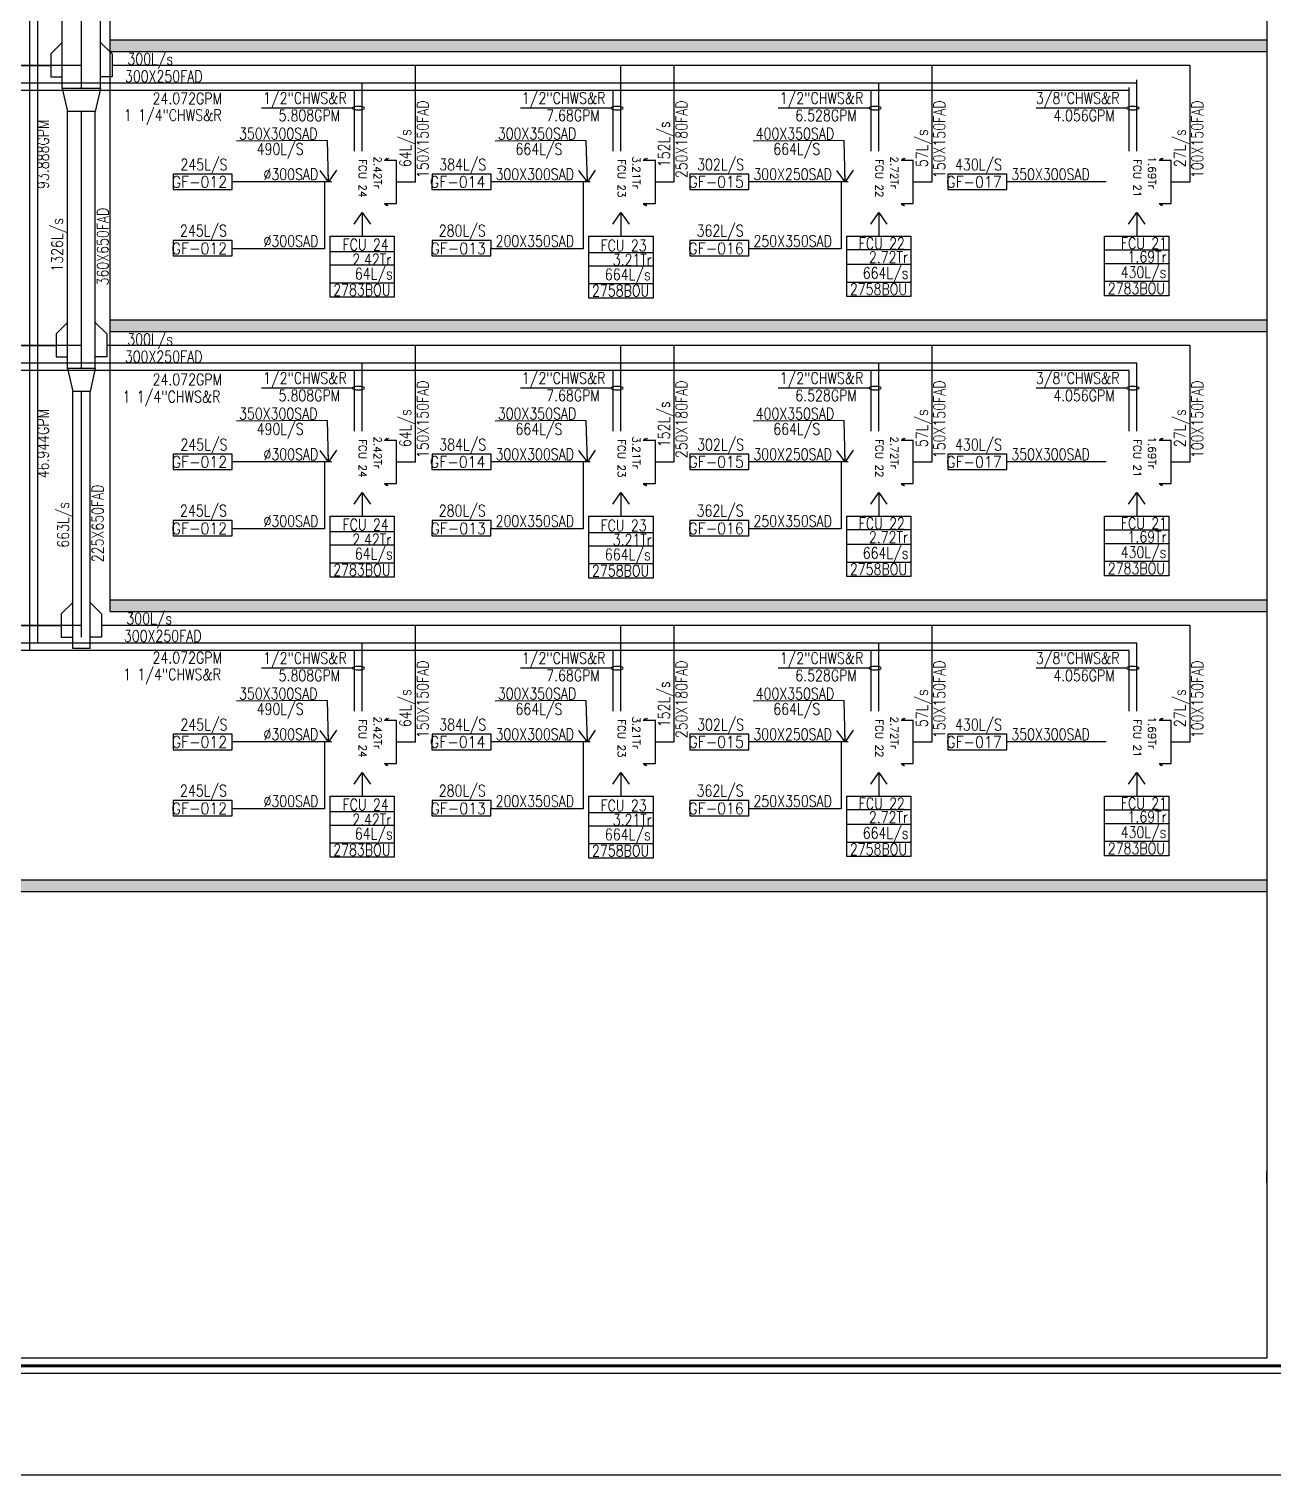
# Model space of a CAD drawing. Header units: millimetres. Extents: x -1288794 to 2153086, y -2701644 to -1428868.
# Drawn here: x 1754159 to 1770379, y -1519494 to -1500643 of the extents above; entities that cross this region are included whole.
import ezdxf

# ---------------------------------------------------------------- set-up
doc = ezdxf.new("R2010")
doc.units = ezdxf.units.MM
doc.header["$LTSCALE"] = 100
for name, color, linetype in [('A-ANNO-TEXT', 8, 'Continuous'), ('A-WALL-FULL', 8, 'Continuous'), ('AC-CHILLED WATER TEXT', 41, 'Continuous'), ('AC-CHR', 60, 'Continuous'), ('AC-CHS', 30, 'Continuous'), ('AC-FAD', 6, 'Continuous'), ('AC-FAD TEXT', 6, 'Continuous'), ('AC-HLTEXT', 100, 'Continuous'), ('AC-SAD', 3, 'Continuous'), ('AC-SAD TEXT', 3, 'Continuous'), ('LOGO LINE', 7, 'Continuous'), ('LOGO1LINE', 7, 'Continuous')]:
    doc.layers.add(name, color=color, linetype=linetype)
doc.styles.add('ROMAND', font='romand')
doc.styles.add('ROMANS', font='romans.shx', dxfattribs={"width": 0.8})
doc.styles.add('SIMPLEX', font='simplex.shx', dxfattribs={"width": 0.8})
doc.dimstyles.new('100 of DIM2', dxfattribs={"dimscale": 0, "dimtxt": 200, "dimasz": 150, "dimexe": 75, "dimexo": 200, "dimgap": 75, "dimtad": 1, "dimdec": 0, "dimrnd": 5, "dimzin": 0, "dimdsep": 46, "dimtxsty": 'ROMANS', "dimblk": 'ARCHTICK', "dimcen": 100, "dimclrd": 94, "dimclre": 94, "dimclrt": 2, "dimadec": 0, "dimazin": 0, "dimtfac": 1, "dimtdec": 0, "dimtofl": 0, "dimtmove": 2, "dimatfit": 3, "dimldrblk": 'OPEN90', "dimfxl": 75, "dimtolj": 1, "dimtzin": 0, "dimarcsym": 0})

# ---------------------------------------------------------------- blocks, each defined once
blk = doc.blocks.new('A$C14952670')
at = {"layer": 'AC-FAD', "linetype": 'ByBlock'}
for p, q in [((29, 136), (0, 105)), ((30, 159), (1, 128)), ((30, 0), (30, 159)), ((589, 0), (30, 0)), ((589, 159), (589, 0)), ((589, 159), (619, 129)), ((589, 144), (619, 114))]:
    blk.add_line(p, q, dxfattribs=at)
blk = doc.blocks.new('_ArchTick')
at = {"color": 0, "linetype": 'ByBlock', "const_width": 0.15}
blk.add_lwpolyline([(-0.5, -0.5), (0.5, 0.5)], dxfattribs=at)

msp = doc.modelspace()

# ---------------------------------------------------------------- hatches: boundary and pattern name
at = {"layer": 'A-WALL-FULL', "true_color": 0xf26722}
h = msp.add_hatch(dxfattribs=at)
h.set_pattern_fill('AR-CONC', color=30)
h.set_pattern_definition([(50, (0, 14750), (182.184669, -15.939086), [19.05, -209.55]), (355, (0, 14750), (-35.243421, 191.056845), [15.24, -167.640584]), (100.451445, (15.18, 14748.67), (146.941247, 175.117752), [16.190009, -178.090245]), (46.1842, (0, 14800.8), (271.07904, -42.042328), [28.575, -314.325]), (96.635558, (22.6, 14797.3), (237.404134, 247.426125), [24.285023, -267.135608]), (351.184151, (0, 14800.8), (237.404134, 247.426125), [22.859967, -251.459732]), (21, (25.4, 14788.1), (151.614391, -102.265198), [19.05, -209.55]), (326, (25.4, 14788.1), (61.802028, 184.187966), [15.24, -167.64]), (71.451445, (38.03, 14779.58), (213.416419, 81.922769), [16.190009, -178.089938]), (37.5, (0, 14750), (3.0886033, 84.5550389), [0, -165.608, 0, -170.18, 0, -168.275]), (7.5, (0, 14750), (66.8196625, 100.1805748), [0, -97.028, 0, -161.798, 0, -64.135]), (327.5, (-56.64, 14750), (135.5905952, -5.728744), [0, -63.5, 0, -198.12, 0, -262.89]), (317.5, (-82.04, 14750), (148.1291814, 25.426491), [0, -82.55, 0, -131.572, 0, -186.69])])
h.paths.add_polyline_path([(1718990.8, -1500935.5), (1718990.8, -1500785.5), (1704697.8, -1500785.5), (1704697.8, -1500935.5)])
h.paths.add_polyline_path([(1755218.3, -1500785.5), (1755218.3, -1500935.5), (1770296.5, -1500935.5), (1770296.5, -1500785.5)])
h.paths.add_polyline_path([(1751078, -1500935.5), (1751078, -1500785.5), (1723660.6, -1500785.5), (1723660.6, -1500935.5)])
h = msp.add_hatch(dxfattribs=at)
h.set_pattern_fill('AR-CONC', color=30)
h.set_pattern_definition([(50, (0, 11100), (182.184669, -15.939086), [19.05, -209.55]), (355, (0, 11100), (-35.243421, 191.056845), [15.24, -167.640584]), (100.451445, (15.18, 11098.67), (146.941247, 175.117752), [16.190009, -178.090245]), (46.1842, (0, 11150.8), (271.07904, -42.042328), [28.575, -314.325]), (96.635558, (22.6, 11147.3), (237.404134, 247.426125), [24.285023, -267.135608]), (351.184151, (0, 11150.8), (237.404134, 247.426125), [22.859967, -251.459732]), (21, (25.4, 11138.1), (151.614391, -102.265198), [19.05, -209.55]), (326, (25.4, 11138.1), (61.802028, 184.187966), [15.24, -167.64]), (71.451445, (38.03, 11129.58), (213.416419, 81.922769), [16.190009, -178.089938]), (37.5, (0, 11100), (3.0886033, 84.5550389), [0, -165.608, 0, -170.18, 0, -168.275]), (7.5, (0, 11100), (66.8196625, 100.1805748), [0, -97.028, 0, -161.798, 0, -64.135]), (327.5, (-56.64, 11100), (135.5905952, -5.728744), [0, -63.5, 0, -198.12, 0, -262.89]), (317.5, (-82.04, 11100), (148.1291814, 25.426491), [0, -82.55, 0, -131.572, 0, -186.69])])
h.paths.add_polyline_path([(1718990.8, -1504585.5), (1718990.8, -1504435.5), (1704697.8, -1504435.5), (1704697.8, -1504585.5)])
h.paths.add_polyline_path([(1755218.3, -1504435.5), (1755218.3, -1504585.5), (1770296.5, -1504585.5), (1770296.5, -1504435.5)])
h.paths.add_polyline_path([(1751078, -1504585.5), (1751078, -1504435.5), (1723660.6, -1504435.5), (1723660.6, -1504585.5)])
h = msp.add_hatch(dxfattribs=at)
h.set_pattern_fill('AR-CONC', color=30)
h.set_pattern_definition([(50, (0, 7450), (182.184669, -15.939086), [19.05, -209.55]), (355, (0, 7450), (-35.243421, 191.056845), [15.24, -167.640584]), (100.451445, (15.18, 7448.67), (146.941247, 175.117752), [16.190009, -178.090245]), (46.1842, (0, 7500.8), (271.07904, -42.042328), [28.575, -314.325]), (96.635558, (22.6, 7497.3), (237.404134, 247.426125), [24.285023, -267.135608]), (351.184151, (0, 7500.8), (237.404134, 247.426125), [22.859967, -251.459732]), (21, (25.4, 7488.1), (151.614391, -102.265198), [19.05, -209.55]), (326, (25.4, 7488.1), (61.802028, 184.187966), [15.24, -167.64]), (71.451445, (38.03, 7479.58), (213.416419, 81.922769), [16.190009, -178.089938]), (37.5, (0, 7450), (3.0886033, 84.5550389), [0, -165.608, 0, -170.18, 0, -168.275]), (7.5, (0, 7450), (66.8196625, 100.1805748), [0, -97.028, 0, -161.798, 0, -64.135]), (327.5, (-56.64, 7450), (135.5905952, -5.728744), [0, -63.5, 0, -198.12, 0, -262.89]), (317.5, (-82.04, 7450), (148.1291814, 25.426491), [0, -82.55, 0, -131.572, 0, -186.69])])
h.paths.add_polyline_path([(1718990.8, -1508235.5), (1718990.8, -1508085.5), (1704697.8, -1508085.5), (1704697.8, -1508235.5)])
h.paths.add_polyline_path([(1755218.3, -1508085.5), (1755218.3, -1508235.5), (1770296.5, -1508235.5), (1770296.5, -1508085.5)])
h.paths.add_polyline_path([(1751078, -1508235.5), (1751078, -1508085.5), (1723660.6, -1508085.5), (1723660.6, -1508235.5)])
h = msp.add_hatch(dxfattribs=at)
h.set_pattern_fill('AR-CONC', color=30)
h.set_pattern_definition([(50, (0, 3800), (182.184669, -15.939086), [19.05, -209.55]), (355, (0, 3800), (-35.243421, 191.056845), [15.24, -167.640584]), (100.451445, (15.18, 3798.67), (146.941247, 175.117752), [16.190009, -178.090245]), (46.1842, (0, 3850.8), (271.07904, -42.042328), [28.575, -314.325]), (96.635558, (22.6, 3847.3), (237.404134, 247.426125), [24.285023, -267.135608]), (351.184151, (0, 3850.8), (237.404134, 247.426125), [22.859967, -251.459732]), (21, (25.4, 3838.1), (151.614391, -102.265198), [19.05, -209.55]), (326, (25.4, 3838.1), (61.802028, 184.187966), [15.24, -167.64]), (71.451445, (38.03, 3829.58), (213.416419, 81.922769), [16.190009, -178.089938]), (37.5, (0, 3800), (3.0886033, 84.5550389), [0, -165.608, 0, -170.18, 0, -168.275]), (7.5, (0, 3800), (66.8196625, 100.1805748), [0, -97.028, 0, -161.798, 0, -64.135]), (327.5, (-56.64, 3800), (135.5905952, -5.728744), [0, -63.5, 0, -198.12, 0, -262.89]), (317.5, (-82.04, 3800), (148.1291814, 25.426491), [0, -82.55, 0, -131.572, 0, -186.69])])
h.paths.add_polyline_path([(1770296.5, -1511735.5), (1704697.8, -1511735.5), (1704697.8, -1511885.5), (1770296.5, -1511885.5)])

# ---------------------------------------------------------------- linework, layer by layer
at = {"layer": 'A-ANNO-TEXT'}
for points in [[(1756810.9, -1502537.9), (1756041.4, -1502537.9), (1756040.1, -1502738.2), (1756809.7, -1502738.2)], [(1760184.7, -1502537.9), (1759415.1, -1502537.9), (1759413.8, -1502738.2), (1760183.4, -1502738.2)], [(1763546.7, -1502537.9), (1762777.1, -1502537.9), (1762775.8, -1502738.2), (1763545.4, -1502738.2)], [(1766909, -1502537.9), (1766139.4, -1502537.9), (1766138.1, -1502738.2), (1766907.7, -1502738.2)], [(1756810.3, -1503401.1), (1756040.8, -1503401.1), (1756039.5, -1503601.5), (1756809, -1503601.5)], [(1760184.1, -1503401.1), (1759414.5, -1503401.1), (1759413.2, -1503601.5), (1760182.8, -1503601.5)], [(1763546.1, -1503401.1), (1762776.5, -1503401.1), (1762775.2, -1503601.5), (1763544.8, -1503601.5)], [(1756810.9, -1506187.9), (1756041.4, -1506187.9), (1756040.1, -1506388.2), (1756809.7, -1506388.2)], [(1760184.7, -1506187.9), (1759415.1, -1506187.9), (1759413.8, -1506388.2), (1760183.4, -1506388.2)], [(1763546.7, -1506187.9), (1762777.1, -1506187.9), (1762775.8, -1506388.2), (1763545.4, -1506388.2)], [(1766909, -1506187.9), (1766139.4, -1506187.9), (1766138.1, -1506388.2), (1766907.7, -1506388.2)], [(1756810.3, -1507051.1), (1756040.8, -1507051.1), (1756039.5, -1507251.5), (1756809, -1507251.5)], [(1760184.1, -1507051.1), (1759414.5, -1507051.1), (1759413.2, -1507251.5), (1760182.8, -1507251.5)], [(1763546.1, -1507051.1), (1762776.5, -1507051.1), (1762775.2, -1507251.5), (1763544.8, -1507251.5)], [(1756810.9, -1509837.9), (1756041.4, -1509837.9), (1756040.1, -1510038.2), (1756809.7, -1510038.2)], [(1760184.7, -1509837.9), (1759415.1, -1509837.9), (1759413.8, -1510038.2), (1760183.4, -1510038.2)], [(1763546.7, -1509837.9), (1762777.1, -1509837.9), (1762775.8, -1510038.2), (1763545.4, -1510038.2)], [(1766909, -1509837.9), (1766139.4, -1509837.9), (1766138.1, -1510038.2), (1766907.7, -1510038.2)], [(1756810.3, -1510701.1), (1756040.8, -1510701.1), (1756039.5, -1510901.5), (1756809, -1510901.5)], [(1760184.1, -1510701.1), (1759414.5, -1510701.1), (1759413.2, -1510901.5), (1760182.8, -1510901.5)], [(1763546.1, -1510701.1), (1762776.5, -1510701.1), (1762775.2, -1510901.5), (1763544.8, -1510901.5)]]:
    msp.add_lwpolyline(points, close=True, dxfattribs=at)
at = {"layer": 'A-WALL-FULL'}
for p, q in [((1755218.3, -1508235.5), (1755218.3, -1489835.5)), ((1755218.3, -1500785.5), (1770296.5, -1500785.5)), ((1755218.3, -1500935.5), (1770296.5, -1500935.5)), ((1755218.3, -1504435.5), (1770296.5, -1504435.5)), ((1755218.3, -1504585.5), (1770296.5, -1504585.5)), ((1755218.3, -1508085.5), (1770296.5, -1508085.5)), ((1755218.3, -1508235.5), (1770296.5, -1508235.5)), ((1704697.8, -1511735.5), (1770296.5, -1511735.5)), ((1704697.8, -1511735.5), (1770296.5, -1511735.5)), ((1704697.8, -1511885.5), (1770296.5, -1511885.5)), ((1770296.5, -1515685.5), (1770296.5, -1515535.5))]:
    msp.add_line(p, q, dxfattribs=at)
at = {"layer": 'AC-CHILLED WATER TEXT'}
for p, q in [((1758374.9, -1501675.3), (1757193, -1501675.3)), ((1761748.6, -1501675.3), (1760566.8, -1501675.3)), ((1765110.6, -1501675.3), (1763928.8, -1501675.3)), ((1768472.9, -1501675.3), (1767291.1, -1501675.3)), ((1758374.9, -1505325.3), (1757193, -1505325.3)), ((1761748.6, -1505325.3), (1760566.8, -1505325.3)), ((1765110.6, -1505325.3), (1763928.8, -1505325.3)), ((1768472.9, -1505325.3), (1767291.1, -1505325.3)), ((1758374.9, -1508975.3), (1757193, -1508975.3)), ((1761748.6, -1508975.3), (1760566.8, -1508975.3)), ((1765110.6, -1508975.3), (1763928.8, -1508975.3)), ((1768472.9, -1508975.3), (1767291.1, -1508975.3))]:
    msp.add_line(p, q, dxfattribs=at)
at = {"layer": 'AC-CHILLED WATER TEXT', "extrusion": (0, 0, -1)}
for centre in [(1758454.4, -1501675.3), (1761828.2, -1501675.3), (1765190.2, -1501675.3), (1768552.5, -1501675.3), (1758454.4, -1505325.3), (1761828.2, -1505325.3), (1765190.2, -1505325.3), (1768552.5, -1505325.3), (1758454.4, -1508975.3), (1761828.2, -1508975.3), (1765190.2, -1508975.3), (1768552.5, -1508975.3)]:
    msp.add_ellipse(centre, major_axis=(-79.6, 0), ratio=0.2791271, dxfattribs=at)
at = {"layer": 'AC-CHR'}
for p, q in [((1754168.8, -1487317.9), (1754168.8, -1508746.8)), ((1768502.1, -1501446.8), (1740054.7, -1501446.8)), ((1758404.1, -1502237.2), (1758404.1, -1501446.8)), ((1761777.8, -1502237.2), (1761777.8, -1501446.8)), ((1765139.8, -1502237.2), (1765139.8, -1501446.8)), ((1768502.1, -1502237.2), (1768502.1, -1501407.2)), ((1768502.1, -1505096.8), (1740054.7, -1505096.8)), ((1758404.1, -1505887.2), (1758404.1, -1505096.8)), ((1761777.8, -1505887.2), (1761777.8, -1505096.8)), ((1765139.8, -1505887.2), (1765139.8, -1505096.8)), ((1768502.1, -1505887.2), (1768502.1, -1505096.8)), ((1768502.1, -1508746.8), (1740054.7, -1508746.8)), ((1758404.1, -1509537.2), (1758404.1, -1508746.8)), ((1761777.8, -1509537.2), (1761777.8, -1508746.8)), ((1765139.8, -1509537.2), (1765139.8, -1508746.8)), ((1768502.1, -1509537.2), (1768502.1, -1508746.8))]:
    msp.add_line(p, q, dxfattribs=at)
at = {"layer": 'AC-CHS'}
for p, q in [((1754268.8, -1487257.5), (1754268.8, -1508648.1)), ((1761877.8, -1502237.2), (1761877.8, -1501119.5)), ((1768602.1, -1501348.1), (1740154.7, -1501348.1)), ((1758504.1, -1502237.2), (1758504.1, -1501348.1)), ((1765239.8, -1502237.2), (1765239.8, -1501348.1)), ((1768602.1, -1502237.2), (1768602.1, -1501308.5)), ((1761877.8, -1505887.2), (1761877.8, -1504769.5)), ((1768602.1, -1504998.1), (1740154.7, -1504998.1)), ((1758504.1, -1505887.2), (1758504.1, -1504998.1)), ((1765239.8, -1505887.2), (1765239.8, -1504998.1)), ((1768602.1, -1505887.2), (1768602.1, -1504998.1)), ((1761877.8, -1509537.2), (1761877.8, -1508419.5)), ((1768602.1, -1508648.1), (1740154.7, -1508648.1)), ((1758504.1, -1509537.2), (1758504.1, -1508648.1)), ((1765239.8, -1509537.2), (1765239.8, -1508648.1)), ((1768602.1, -1509537.2), (1768602.1, -1508648.1))]:
    msp.add_line(p, q, dxfattribs=at)
at = {"layer": 'AC-FAD'}
for p, q in [((1754593.3, -1501419.5), (1754593.3, -1498069.5)), ((1754843.3, -1501419.5), (1754843.3, -1498069.5)), ((1755093.3, -1501419.5), (1755093.3, -1498069.5)), ((1754593.3, -1500819.5), (1754443.3, -1500969.5)), ((1755093.3, -1500819.5), (1755243.3, -1500969.5)), ((1754443.3, -1500969.5), (1754443.3, -1501269.5)), ((1755243.3, -1500969.5), (1755243.3, -1501269.5)), ((1754843.3, -1501119.5), (1740849.2, -1501119.5)), ((1740849.2, -1501119.5), (1754443.3, -1501119.5)), ((1769296.6, -1501119.5), (1755243.3, -1501119.5)), ((1759198.6, -1502637.2), (1759198.6, -1501119.5)), ((1762572.3, -1502637.2), (1762572.3, -1501119.5)), ((1765934.3, -1502637.2), (1765934.3, -1501119.5)), ((1769296.6, -1502637.2), (1769296.6, -1501119.5)), ((1754443.3, -1501269.5), (1754593.3, -1501269.5)), ((1755093.3, -1501419.5), (1754593.3, -1501419.5)), ((1754593.3, -1501419.5), (1754663.3, -1501719.5)), ((1755093.3, -1501419.5), (1755023.3, -1501719.5)), ((1755243.3, -1501269.5), (1755093.3, -1501269.5)), ((1754663.3, -1505069.5), (1754663.3, -1501719.5)), ((1755023.3, -1501719.5), (1754663.3, -1501719.5)), ((1754843.3, -1505069.5), (1754843.3, -1501719.5)), ((1755023.3, -1505069.5), (1755023.3, -1501719.5)), ((1758953.3, -1502637.2), (1759198.6, -1502637.2)), ((1762327.1, -1502637.2), (1762572.3, -1502637.2)), ((1765689.1, -1502637.2), (1765934.3, -1502637.2)), ((1769051.4, -1502637.2), (1769296.6, -1502637.2)), ((1754663.3, -1504469.5), (1754513.3, -1504619.5)), ((1755023.3, -1504469.5), (1755173.3, -1504619.5)), ((1754513.3, -1504619.5), (1754513.3, -1504919.5)), ((1755173.3, -1504619.5), (1755173.3, -1504919.5)), ((1754843.3, -1504769.5), (1740849.2, -1504769.5)), ((1740849.2, -1504769.5), (1754513.3, -1504769.5)), ((1769296.6, -1504769.5), (1755173.3, -1504769.5)), ((1759198.6, -1506287.2), (1759198.6, -1504769.5)), ((1762572.3, -1506287.2), (1762572.3, -1504769.5)), ((1765934.3, -1506287.2), (1765934.3, -1504769.5)), ((1769296.6, -1506287.2), (1769296.6, -1504769.5)), ((1754513.3, -1504919.5), (1754663.3, -1504919.5)), ((1755173.3, -1504919.5), (1755023.3, -1504919.5)), ((1755023.3, -1505069.5), (1754663.3, -1505069.5)), ((1754663.3, -1505069.5), (1754730.8, -1505369.5)), ((1755023.3, -1505069.5), (1754955.8, -1505369.5)), ((1754730.8, -1508719.5), (1754730.8, -1505369.5)), ((1754955.8, -1505369.5), (1754730.8, -1505369.5)), ((1754843.3, -1508569.5), (1754843.3, -1505369.5)), ((1754955.8, -1508719.5), (1754955.8, -1505369.5)), ((1758953.3, -1506287.2), (1759198.6, -1506287.2)), ((1762327.1, -1506287.2), (1762572.3, -1506287.2)), ((1765689.1, -1506287.2), (1765934.3, -1506287.2)), ((1769051.4, -1506287.2), (1769296.6, -1506287.2)), ((1754730.8, -1508119.5), (1754580.8, -1508269.5)), ((1754955.8, -1508119.5), (1755105.8, -1508269.5)), ((1754843.3, -1508419.5), (1740849.2, -1508419.5)), ((1740849.2, -1508419.5), (1754580.8, -1508419.5)), ((1754580.8, -1508269.5), (1754580.8, -1508569.5)), ((1755105.8, -1508269.5), (1755105.8, -1508569.5)), ((1769296.6, -1508419.5), (1755105.8, -1508419.5)), ((1759198.6, -1509937.2), (1759198.6, -1508419.5)), ((1762572.3, -1509937.2), (1762572.3, -1508419.5)), ((1765934.3, -1509937.2), (1765934.3, -1508419.5)), ((1769296.6, -1509937.2), (1769296.6, -1508419.5)), ((1754580.8, -1508569.5), (1754730.8, -1508569.5)), ((1755105.8, -1508569.5), (1754955.8, -1508569.5)), ((1754955.8, -1508719.5), (1754730.8, -1508719.5)), ((1758953.3, -1509937.2), (1759198.6, -1509937.2)), ((1762327.1, -1509937.2), (1762572.3, -1509937.2)), ((1765689.1, -1509937.2), (1765934.3, -1509937.2)), ((1769051.4, -1509937.2), (1769296.6, -1509937.2))]:
    msp.add_line(p, q, dxfattribs=at)
at = {"layer": 'AC-SAD'}
for p, q in [((1758104.1, -1502637.2), (1756810.3, -1502637.2)), ((1758012.6, -1502637.2), (1758012.6, -1503507.8)), ((1761477.8, -1502637.2), (1760184, -1502637.2)), ((1761386.4, -1502637.2), (1761386.4, -1503507.8)), ((1764839.8, -1502637.2), (1763546, -1502637.2)), ((1764748.4, -1502637.2), (1764748.4, -1503507.8)), ((1768202.1, -1502637.2), (1766908.3, -1502637.2)), ((1758012.6, -1503507.8), (1756809.7, -1503507.8)), ((1761386.4, -1503507.8), (1760183.4, -1503507.8)), ((1764748.4, -1503507.8), (1763545.4, -1503507.8)), ((1758104.1, -1506287.2), (1756810.3, -1506287.2)), ((1758012.6, -1506287.2), (1758012.6, -1507157.8)), ((1761477.8, -1506287.2), (1760184, -1506287.2)), ((1761386.4, -1506287.2), (1761386.4, -1507157.8)), ((1764839.8, -1506287.2), (1763546, -1506287.2)), ((1764748.4, -1506287.2), (1764748.4, -1507157.8)), ((1768202.1, -1506287.2), (1766908.3, -1506287.2)), ((1758012.6, -1507157.8), (1756809.7, -1507157.8)), ((1761386.4, -1507157.8), (1760183.4, -1507157.8)), ((1764748.4, -1507157.8), (1763545.4, -1507157.8)), ((1758104.1, -1509937.2), (1756810.3, -1509937.2)), ((1758012.6, -1509937.2), (1758012.6, -1510807.8)), ((1761477.8, -1509937.2), (1760184, -1509937.2)), ((1761386.4, -1509937.2), (1761386.4, -1510807.8)), ((1764839.8, -1509937.2), (1763546, -1509937.2)), ((1764748.4, -1509937.2), (1764748.4, -1510807.8)), ((1768202.1, -1509937.2), (1766908.3, -1509937.2)), ((1758012.6, -1510807.8), (1756809.7, -1510807.8)), ((1761386.4, -1510807.8), (1760183.4, -1510807.8)), ((1764748.4, -1510807.8), (1763545.4, -1510807.8))]:
    msp.add_line(p, q, dxfattribs=at)
at = {"layer": 'AC-SAD TEXT'}
for p, q in [((1765658.4, -1503522.6), (1764821.3, -1503522.6)), ((1769020.7, -1503527.6), (1768183.6, -1503527.6)), ((1758922.6, -1503549.9), (1758085.5, -1503549.9)), ((1762296.3, -1503561.8), (1761459.3, -1503561.8)), ((1765658.4, -1503715.4), (1764821.3, -1503715.4)), ((1769020.7, -1503705.3), (1768183.6, -1503705.3)), ((1758922.6, -1503724.6), (1758085.5, -1503724.6)), ((1762296.3, -1503735.2), (1761459.3, -1503735.2)), ((1758922.6, -1503955.8), (1758085.5, -1503955.8)), ((1762296.3, -1503966.4), (1761459.3, -1503966.4)), ((1765658.4, -1503946.6), (1764821.3, -1503946.6)), ((1769020.7, -1503936.5), (1768183.6, -1503936.5)), ((1758922.6, -1507199.9), (1758085.5, -1507199.9)), ((1762296.3, -1507211.8), (1761459.3, -1507211.8)), ((1765658.4, -1507172.6), (1764821.3, -1507172.6)), ((1769020.7, -1507177.6), (1768183.6, -1507177.6)), ((1758922.6, -1507374.6), (1758085.5, -1507374.6)), ((1762296.3, -1507385.2), (1761459.3, -1507385.2)), ((1765658.4, -1507365.4), (1764821.3, -1507365.4)), ((1769020.7, -1507355.3), (1768183.6, -1507355.3)), ((1758922.6, -1507605.8), (1758085.5, -1507605.8)), ((1762296.3, -1507616.4), (1761459.3, -1507616.4)), ((1765658.4, -1507596.6), (1764821.3, -1507596.6)), ((1769020.7, -1507586.5), (1768183.6, -1507586.5)), ((1758922.6, -1510849.9), (1758085.5, -1510849.9)), ((1762296.3, -1510861.8), (1761459.3, -1510861.8)), ((1765658.4, -1510822.6), (1764821.3, -1510822.6)), ((1769020.7, -1510827.6), (1768183.6, -1510827.6)), ((1758922.6, -1511024.6), (1758085.5, -1511024.6)), ((1762296.3, -1511035.2), (1761459.3, -1511035.2)), ((1765658.4, -1511015.4), (1764821.3, -1511015.4)), ((1769020.7, -1511005.3), (1768183.6, -1511005.3)), ((1758922.6, -1511255.8), (1758085.5, -1511255.8)), ((1765658.4, -1511246.6), (1764821.3, -1511246.6)), ((1769020.7, -1511236.5), (1768183.6, -1511236.5)), ((1762296.3, -1511266.4), (1761459.3, -1511266.4))]:
    msp.add_line(p, q, dxfattribs=at)
for points in [[(1758922.6, -1504140.3), (1758085.5, -1504140.3), (1758085.5, -1503344.9), (1758922.6, -1503344.9)], [(1762296.3, -1504150.9), (1761459.3, -1504150.9), (1761459.3, -1503344.9), (1762296.3, -1503344.9)], [(1765658.4, -1504131.1), (1764821.3, -1504131.1), (1764821.3, -1503344.9), (1765658.4, -1503344.9)], [(1769020.7, -1504121), (1768183.6, -1504121), (1768183.6, -1503344.9), (1769020.7, -1503344.9)], [(1758922.6, -1507790.3), (1758085.5, -1507790.3), (1758085.5, -1506994.9), (1758922.6, -1506994.9)], [(1762296.3, -1507800.9), (1761459.3, -1507800.9), (1761459.3, -1506994.9), (1762296.3, -1506994.9)], [(1765658.4, -1507781.1), (1764821.3, -1507781.1), (1764821.3, -1506994.9), (1765658.4, -1506994.9)], [(1769020.7, -1507771), (1768183.6, -1507771), (1768183.6, -1506994.9), (1769020.7, -1506994.9)], [(1758922.6, -1511440.3), (1758085.5, -1511440.3), (1758085.5, -1510644.9), (1758922.6, -1510644.9)], [(1762296.3, -1511450.9), (1761459.3, -1511450.9), (1761459.3, -1510644.9), (1762296.3, -1510644.9)], [(1765658.4, -1511431.1), (1764821.3, -1511431.1), (1764821.3, -1510644.9), (1765658.4, -1510644.9)], [(1769020.7, -1511421), (1768183.6, -1511421), (1768183.6, -1510644.9), (1769020.7, -1510644.9)]]:
    msp.add_lwpolyline(points, close=True, dxfattribs=at)
at = {"layer": 'LOGO LINE'}
msp.add_lwpolyline([(1781931.1, -1519493.9), (1703173, -1519493.9), (1703173, -1463806.4), (1781931.1, -1463806.4)], close=True, dxfattribs=at)
at = {"layer": 'LOGO1LINE'}
for points in [[(1780605.2, -1518168), (1704498.9, -1518168), (1704498.9, -1465132.3), (1780605.2, -1465132.3)], [(1770296.5, -1517969.1), (1704697.8, -1517969.1), (1704697.8, -1465331.1), (1770296.5, -1465331.1)]]:
    msp.add_lwpolyline(points, close=True, dxfattribs=at)
at = {"layer": 'LOGO1LINE', "const_width": 39.8}
msp.add_lwpolyline([(1780505.7, -1518068.5), (1704598.4, -1518068.5), (1704598.4, -1465231.7), (1780505.7, -1465231.7)], close=True, dxfattribs=at)

# ---------------------------------------------------------------- block references
at = {"layer": 'AC-FAD', "xscale": -1, "rotation": 90}
for p in [(1758953.3, -1502327.7), (1762327.1, -1502327.7), (1765689.1, -1502327.7), (1769051.4, -1502327.7), (1758953.3, -1505977.7), (1762327.1, -1505977.7), (1765689.1, -1505977.7), (1769051.4, -1505977.7), (1758953.3, -1509627.7), (1762327.1, -1509627.7), (1765689.1, -1509627.7), (1769051.4, -1509627.7)]:
    msp.add_blockref('A$C14952670', p, dxfattribs=at)

# ---------------------------------------------------------------- texts
at = {"layer": 'A-ANNO-TEXT', "style": 'ROMANS', "width": 0.9}
for s, p in [('GF-012', (1756020.4, -1502712.2)), ('GF-014', (1759387.7, -1502712.2)), ('GF-015', (1762756.1, -1502712.2)), ('GF-017', (1766118.4, -1502712.2)), ('GF-012', (1756019.6, -1503580)), ('GF-013', (1759393.3, -1503580)), ('GF-016', (1762755.3, -1503580)), ('GF-012', (1756020.4, -1506362.2)), ('GF-014', (1759387.7, -1506362.2)), ('GF-015', (1762756.1, -1506362.2)), ('GF-017', (1766118.4, -1506362.2)), ('GF-012', (1756019.6, -1507230)), ('GF-013', (1759393.3, -1507230)), ('GF-016', (1762755.3, -1507230)), ('GF-012', (1756020.4, -1510012.2)), ('GF-014', (1759387.7, -1510012.2)), ('GF-015', (1762756.1, -1510012.2)), ('GF-017', (1766118.4, -1510012.2)), ('GF-012', (1756019.6, -1510880)), ('GF-013', (1759393.3, -1510880)), ('GF-016', (1762755.3, -1510880))]:
    msp.add_text(s, height=150, rotation=360, dxfattribs=at).set_placement(p)
at = {"layer": 'AC-CHILLED WATER TEXT', "style": 'SIMPLEX', "width": 0.8}
for s, p in [('1/2"CHWS&R', (1757212.1, -1501619.8)), ('1/2"CHWS&R', (1760585.8, -1501619.8)), ('1/2"CHWS&R', (1763947.8, -1501619.8)), ('3/8"CHWS&R', (1767287.3, -1501619.8)), ('24.072GPM', (1755771.5, -1501624.4)), ('1 1/4"CHWS&R', (1755396.1, -1501842.4)), ('5.808GPM', (1757415.3, -1501845.8)), ('7.68GPM', (1760903.3, -1501845.8)), ('6.528GPM', (1764151, -1501845.8)), ('4.056GPM', (1767513.3, -1501845.8)), ('24.072GPM', (1755771.5, -1505287.7)), ('1/2"CHWS&R', (1757212.1, -1505269.8)), ('1/2"CHWS&R', (1760585.8, -1505269.8)), ('1/2"CHWS&R', (1763947.8, -1505269.8)), ('3/8"CHWS&R', (1767287.3, -1505269.8)), ('1 1/4"CHWS&R', (1755380.9, -1505511)), ('5.808GPM', (1757415.3, -1505495.8)), ('7.68GPM', (1760903.3, -1505495.8)), ('6.528GPM', (1764151, -1505495.8)), ('4.056GPM', (1767513.3, -1505495.8)), ('24.072GPM', (1755771.5, -1508913.2)), ('1/2"CHWS&R', (1757212.1, -1508919.8)), ('1/2"CHWS&R', (1760585.8, -1508919.8)), ('1/2"CHWS&R', (1763947.8, -1508919.8)), ('3/8"CHWS&R', (1767287.3, -1508919.8)), ('1 1/4"CHWS&R', (1755388.1, -1509132.3)), ('5.808GPM', (1757415.3, -1509145.8)), ('7.68GPM', (1760903.3, -1509145.8)), ('6.528GPM', (1764151, -1509145.8)), ('4.056GPM', (1767513.3, -1509145.8))]:
    msp.add_text(s, height=150, dxfattribs=at).set_placement(p)
for s, p in [('93.888GPM', (1754418.8, -1502729.4)), ('46.944GPM', (1754418.8, -1506501.6))]:
    msp.add_text(s, height=150, rotation=90, dxfattribs=at).set_placement(p)
at = {"layer": 'AC-FAD TEXT', "style": 'SIMPLEX', "width": 0.8}
for s, p in [('300L/s', (1755443.2, -1501109.7)), ('300X250FAD', (1755411, -1501337.1)), ('300L/s', (1755441.8, -1504763.8)), ('300X250FAD', (1755409.5, -1504991.2)), ('300L/s', (1755429.8, -1508404.1)), ('300X250FAD', (1755397.6, -1508631.5))]:
    msp.add_text(s, height=150, dxfattribs=at).set_placement(p)
for s, p in [('150X150FAD', (1759368.6, -1502588.7)), ('250X180FAD', (1762742.3, -1502588.7)), ('150X150FAD', (1766104.3, -1502588.7)), ('100X150FAD', (1769466.6, -1502588.7)), ('64L/s', (1759141.1, -1502445.6)), ('152L/s', (1762514.8, -1502445.6)), ('57L/s', (1765876.8, -1502445.6)), ('27L/s', (1769239.2, -1502445.6)), ('1326L/s', (1754603, -1503807.6)), ('360X650FAD', (1755197, -1503986.8)), ('150X150FAD', (1759368.6, -1506238.7)), ('250X180FAD', (1762742.3, -1506238.7)), ('150X150FAD', (1766104.3, -1506238.7)), ('100X150FAD', (1769466.6, -1506238.7)), ('152L/s', (1762514.8, -1506095.6)), ('64L/s', (1759141.1, -1506095.6)), ('57L/s', (1765876.8, -1506095.6)), ('27L/s', (1769239.2, -1506095.6)), ('225X650FAD', (1755129.7, -1507594.9)), ('663L/s', (1754680.1, -1507405.6)), ('150X150FAD', (1759368.6, -1509888.7)), ('250X180FAD', (1762742.3, -1509888.7)), ('150X150FAD', (1766104.3, -1509888.7)), ('100X150FAD', (1769466.6, -1509888.7)), ('152L/s', (1762514.8, -1509745.6)), ('64L/s', (1759141.1, -1509745.6)), ('57L/s', (1765876.8, -1509745.6)), ('27L/s', (1769239.2, -1509745.6))]:
    msp.add_text(s, height=150, rotation=90, dxfattribs=at).set_placement(p)
at = {"layer": 'AC-HLTEXT', "style": 'ROMAND'}
for s, p in [('FCU 24', (1758461, -1502339.7)), ('2.42Tr', (1758654.1, -1502304.6)), ('FCU 23', (1761834.7, -1502339.7)), ('3.21Tr', (1762027.8, -1502304.6)), ('FCU 22', (1765196.7, -1502339.7)), ('2.72Tr', (1765389.8, -1502304.6)), ('FCU 21', (1768559, -1502339.7)), ('1.69Tr', (1768752.1, -1502304.6)), ('2.42Tr', (1758654.1, -1505954.6)), ('3.21Tr', (1762027.8, -1505954.6)), ('2.72Tr', (1765389.8, -1505954.6)), ('1.69Tr', (1768752.1, -1505954.6)), ('FCU 24', (1758461, -1505989.7)), ('FCU 23', (1761834.7, -1505989.7)), ('FCU 22', (1765196.7, -1505989.7)), ('FCU 21', (1768559, -1505989.7)), ('FCU 24', (1758461, -1509639.7)), ('2.42Tr', (1758654.1, -1509604.6)), ('FCU 23', (1761834.7, -1509639.7)), ('3.21Tr', (1762027.8, -1509604.6)), ('FCU 22', (1765196.7, -1509639.7)), ('2.72Tr', (1765389.8, -1509604.6)), ('FCU 21', (1768559, -1509639.7)), ('1.69Tr', (1768752.1, -1509604.6))]:
    msp.add_text(s, height=100, rotation=270, dxfattribs=at).set_placement(p)
at = {"layer": 'AC-SAD TEXT', "style": 'SIMPLEX', "width": 0.8}
for s, p in [('350X300SAD', (1756898.4, -1502083.4)), ('300X350SAD', (1760272.1, -1502083.4)), ('400X350SAD', (1763634.1, -1502083.4)), ('490L/S', (1757128.4, -1502283)), ('664L/S', (1760502.2, -1502283)), ('664L/S', (1763864.2, -1502283)), ('245L/S', (1756134.9, -1502486.4)), ('384L/S', (1759508.7, -1502486.4)), ('302L/S', (1762870.7, -1502486.4)), ('430L/S', (1766233, -1502486.4)), ('%%C300SAD', (1757217, -1502612.4)), ('300X300SAD', (1760242.2, -1502612.4)), ('300X250SAD', (1763604.2, -1502612.4)), ('350X300SAD', (1766966.5, -1502612.4)), ('245L/S', (1756129, -1503348.5)), ('%%C300SAD', (1757218.2, -1503484)), ('280L/S', (1759502.7, -1503348.5)), ('200X350SAD', (1760243.3, -1503484)), ('362L/S', (1762864.7, -1503348.5)), ('250X350SAD', (1763605.3, -1503484)), ('FCU 24', (1758248.2, -1503530.9)), ('FCU 23', (1761610.5, -1503541.5)), ('FCU 22', (1764977.4, -1503513.8)), ('FCU 21', (1768396, -1503511.6)), ('2.42Tr', (1758374.1, -1503724.6)), ('3.21Tr', (1761770.6, -1503728.5)), ('2.72Tr', (1765109.8, -1503693.6)), ('430L/s', (1768392.1, -1503888.7)), ('1.69Tr', (1768481.8, -1503688.1)), ('64L/s', (1758408.3, -1503908)), ('664L/s', (1761667.8, -1503918.6)), ('664L/s', (1765029.8, -1503898.8)), ('2783BOU', (1758126.6, -1504120.4)), ('2758BOU', (1761500.3, -1504131)), ('2758BOU', (1764862.3, -1504111.2)), ('2783BOU', (1768224.6, -1504101.1)), ('350X300SAD', (1756898.4, -1505733.4)), ('300X350SAD', (1760272.1, -1505733.4)), ('400X350SAD', (1763634.1, -1505733.4)), ('490L/S', (1757128.4, -1505933)), ('664L/S', (1760502.2, -1505933)), ('664L/S', (1763864.2, -1505933)), ('245L/S', (1756134.9, -1506136.4)), ('384L/S', (1759508.7, -1506136.4)), ('302L/S', (1762870.7, -1506136.4)), ('430L/S', (1766233, -1506136.4)), ('%%C300SAD', (1757217, -1506262.4)), ('300X300SAD', (1760242.2, -1506262.4)), ('300X250SAD', (1763604.2, -1506262.4)), ('350X300SAD', (1766966.5, -1506262.4)), ('245L/S', (1756129, -1506998.5)), ('280L/S', (1759502.7, -1506998.5)), ('362L/S', (1762864.7, -1506998.5)), ('%%C300SAD', (1757218.2, -1507134)), ('FCU 24', (1758248.2, -1507180.9)), ('200X350SAD', (1760243.3, -1507134)), ('FCU 23', (1761610.5, -1507191.5)), ('250X350SAD', (1763605.3, -1507134)), ('FCU 22', (1764977.4, -1507163.8)), ('FCU 21', (1768396, -1507161.6)), ('2.42Tr', (1758374.1, -1507374.6)), ('3.21Tr', (1761770.6, -1507378.5)), ('2.72Tr', (1765109.8, -1507343.6)), ('1.69Tr', (1768481.8, -1507338.1)), ('64L/s', (1758408.3, -1507558)), ('664L/s', (1761667.8, -1507568.6)), ('664L/s', (1765029.8, -1507548.8)), ('430L/s', (1768392.1, -1507538.7)), ('2783BOU', (1758126.6, -1507770.4)), ('2758BOU', (1761500.3, -1507781)), ('2758BOU', (1764862.3, -1507761.2)), ('2783BOU', (1768224.6, -1507751.1)), ('350X300SAD', (1756898.4, -1509383.4)), ('300X350SAD', (1760272.1, -1509383.4)), ('400X350SAD', (1763634.1, -1509383.4)), ('490L/S', (1757128.4, -1509583)), ('664L/S', (1760502.2, -1509583)), ('664L/S', (1763864.2, -1509583)), ('245L/S', (1756134.9, -1509786.4)), ('384L/S', (1759508.7, -1509786.4)), ('302L/S', (1762870.7, -1509786.4)), ('430L/S', (1766233, -1509786.4)), ('%%C300SAD', (1757217, -1509912.4)), ('300X300SAD', (1760242.2, -1509912.4)), ('300X250SAD', (1763604.2, -1509912.4)), ('350X300SAD', (1766966.5, -1509912.4)), ('245L/S', (1756129, -1510648.5)), ('280L/S', (1759502.7, -1510648.5)), ('362L/S', (1762864.7, -1510648.5)), ('%%C300SAD', (1757218.2, -1510784)), ('FCU 24', (1758248.2, -1510830.9)), ('200X350SAD', (1760243.3, -1510784)), ('FCU 23', (1761610.5, -1510841.5)), ('250X350SAD', (1763605.3, -1510784)), ('FCU 22', (1764977.4, -1510813.8)), ('FCU 21', (1768396, -1510811.6)), ('2.42Tr', (1758374.1, -1511024.6)), ('3.21Tr', (1761770.6, -1511028.5)), ('2.72Tr', (1765109.8, -1510993.6)), ('1.69Tr', (1768481.8, -1510988.1)), ('64L/s', (1758408.3, -1511208)), ('664L/s', (1761667.8, -1511218.6)), ('664L/s', (1765029.8, -1511198.8)), ('430L/s', (1768392.1, -1511188.7)), ('2783BOU', (1768224.6, -1511401.1)), ('2783BOU', (1758126.6, -1511420.4)), ('2758BOU', (1761500.3, -1511431)), ('2758BOU', (1764862.3, -1511411.2))]:
    msp.add_text(s, height=150, dxfattribs=at).set_placement(p)

# ---------------------------------------------------------------- leaders
at = {"layer": 'AC-SAD'}
for points in [[(1758504.1, -1503037.2), (1758504.1, -1503344.9)], [(1761877.8, -1503037.2), (1761877.8, -1503344.9)], [(1765239.8, -1503037.2), (1765239.8, -1503344.9)], [(1768602.1, -1503037.2), (1768602.1, -1503344.9)], [(1758504.1, -1506687.2), (1758504.1, -1506994.9)], [(1761877.8, -1506687.2), (1761877.8, -1506994.9)], [(1765239.8, -1506687.2), (1765239.8, -1506994.9)], [(1768602.1, -1506687.2), (1768602.1, -1506994.9)], [(1758504.1, -1510337.2), (1758504.1, -1510644.9)], [(1761877.8, -1510337.2), (1761877.8, -1510644.9)], [(1765239.8, -1510337.2), (1765239.8, -1510644.9)], [(1768602.1, -1510337.2), (1768602.1, -1510644.9)]]:
    msp.add_leader(points, dimstyle='100 of DIM2', override={"dimscale": 1, "dimtad": 0, "dimcen": 150, "dimclrd": 256, "dimclre": 256, "dimfxl": 0.2}, dxfattribs=at)
at = {"layer": 'AC-SAD TEXT'}
for points in [[(1758066.7, -1502636.5), (1758049.8, -1502098.1), (1756864.1, -1502106.6)], [(1761440.5, -1502636.5), (1761423.5, -1502098.1), (1760237.9, -1502106.6)], [(1764802.5, -1502636.5), (1764785.5, -1502098.1), (1763599.9, -1502106.6)], [(1758066.7, -1506286.5), (1758049.8, -1505748.1), (1756864.1, -1505756.6)], [(1761440.5, -1506286.5), (1761423.5, -1505748.1), (1760237.9, -1505756.6)], [(1764802.5, -1506286.5), (1764785.5, -1505748.1), (1763599.9, -1505756.6)], [(1758066.7, -1509936.5), (1758049.8, -1509398.1), (1756864.1, -1509406.6)], [(1761440.5, -1509936.5), (1761423.5, -1509398.1), (1760237.9, -1509406.6)], [(1764802.5, -1509936.5), (1764785.5, -1509398.1), (1763599.9, -1509406.6)]]:
    msp.add_leader(points, dimstyle='100 of DIM2', override={"dimscale": 1, "dimtad": 0, "dimfxl": 0.2}, dxfattribs=at)

doc.saveas('drawing.dxf')
